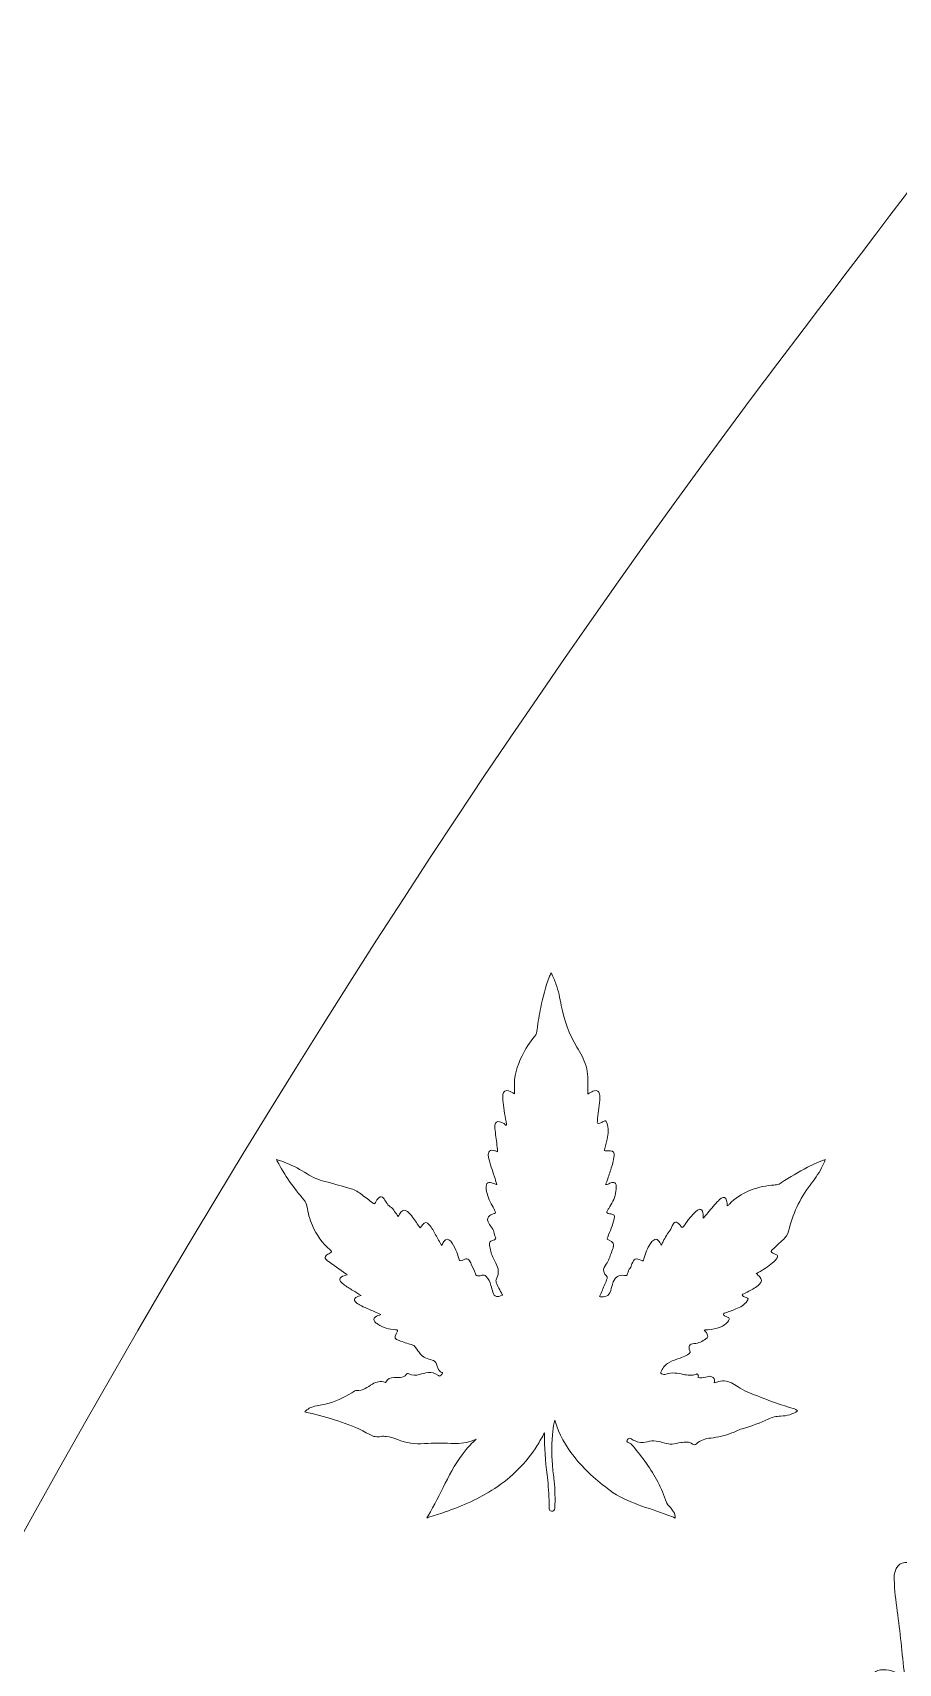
# Model space of a CAD drawing. Extents: x 435 to 1530, y -1168 to -753.
# Drawn here: x 499.2 to 530.9, y -907.1 to -847.3 of the extents above; entities that cross this region are included whole.
import ezdxf

# ---------------------------------------------------------------- set-up
doc = ezdxf.new("R2010")
doc.units = 0
doc.header["$MEASUREMENT"] = 0
doc.layers.add('katman 1', color=7, linetype='Continuous')

# ---------------------------------------------------------------- blocks, each defined once
blk = doc.blocks.new('block 2')
at = {"layer": 'katman 1', "lineweight": 0}
for points, knots in [([(1521.388, -755.33), (1431.564, -780.586), (1338.109, -803.653), (1249.27, -829.242), (1249.27, -829.242), (1108.792, -867.432), (1108.792, -867.432), (1108.792, -867.432), (828.002, -943.638), (828.002, -943.638), (767.648, -959.941), (664.507, -997.103), (609.731, -954.091), (568.265, -921.435), (567.624, -868.624), (583.802, -820.334), (587.509, -809.206), (591.359, -798.361), (596.462, -787.973), (596.462, -787.973), (611.609, -758.022), (611.609, -758.022), (606.84, -761.249), (568.366, -806.501), (561.392, -814.627), (548.887, -829.242), (538.776, -843.348), (527.478, -858.154), (486.342, -912.093), (435.301, -1017.025), (480.934, -1082.877), (539.989, -1168.102), (671.319, -1122.98), (755.776, -1087.256), (755.776, -1087.256), (1013.682, -976.161), (1013.682, -976.161), (1071.206, -951.778), (1127.853, -927.664), (1185.462, -902.274), (1214.286, -889.598), (1242.196, -878.038), (1271.06, -865.408), (1327.008, -840.889), (1387.531, -814.518), (1443.373, -791.269), (1450.985, -788.124), (1525.209, -755.426), (1530.031, -754.329), (1527.61, -752.993), (1524.6, -754.419), (1521.388, -755.33)], [0, 0, 0, 0, 1, 1, 1, 2, 2, 2, 3, 3, 3, 4, 4, 4, 5, 5, 5, 6, 6, 6, 7, 7, 7, 8, 8, 8, 9, 9, 9, 10, 10, 10, 11, 11, 11, 12, 12, 12, 13, 13, 13, 14, 14, 14, 15, 15, 15, 16, 16, 16, 17, 17, 17, 17]), ([(508.496, -888.774), (508.758, -888.881), (509.007, -889.016), (509.244, -889.169), (509.448, -889.3), (509.667, -889.387), (509.901, -889.449), (510.222, -889.533), (510.54, -889.625), (510.86, -889.714), (511.012, -889.756), (511.14, -889.842), (511.261, -889.938), (511.388, -890.039), (511.528, -890.124), (511.646, -890.237), (511.696, -890.285), (511.716, -890.277), (511.752, -890.216), (511.788, -890.154), (511.823, -890.091), (511.88, -890.044), (511.941, -889.994), (511.994, -889.998), (512.047, -890.056), (512.091, -890.102), (512.12, -890.159), (512.151, -890.214), (512.188, -890.279), (512.23, -890.336), (512.298, -890.374), (512.37, -890.413), (512.413, -890.485), (512.459, -890.551), (512.5, -890.611), (512.541, -890.672), (512.585, -890.737), (512.62, -890.677), (512.648, -890.623), (512.687, -890.575), (512.76, -890.486), (512.836, -890.477), (512.927, -890.55), (513.001, -890.609), (513.06, -890.683), (513.117, -890.758), (513.213, -890.885), (513.301, -891.018), (513.393, -891.156), (513.421, -891.117), (513.447, -891.081), (513.476, -891.046), (513.567, -890.933), (513.629, -890.93), (513.725, -891.039), (513.822, -891.148), (513.891, -891.277), (513.963, -891.404), (514.037, -891.535), (514.109, -891.667), (514.183, -891.802), (514.21, -891.75), (514.23, -891.697), (514.263, -891.652), (514.34, -891.548), (514.428, -891.542), (514.515, -891.638), (514.601, -891.733), (514.651, -891.851), (514.702, -891.966), (514.747, -892.068), (514.794, -892.169), (514.814, -892.28), (514.827, -892.352), (514.863, -892.37), (514.933, -892.347), (514.969, -892.336), (515.002, -892.317), (515.036, -892.301), (515.091, -892.273), (515.132, -892.279), (515.175, -892.324), (515.216, -892.369), (515.244, -892.423), (515.266, -892.478), (515.316, -892.6), (515.394, -892.708), (515.423, -892.84), (515.434, -892.892), (515.477, -892.916), (515.531, -892.916), (515.575, -892.917), (515.617, -892.907), (515.657, -892.893), (515.72, -892.871), (515.771, -892.888), (515.816, -892.933), (515.907, -893.025), (515.951, -893.142), (515.99, -893.261), (516.017, -893.344), (516.036, -893.429), (516.061, -893.513), (516.117, -893.699), (516.237, -893.695), (516.399, -893.628), (516.423, -893.618), (516.41, -893.604), (516.404, -893.591), (516.364, -893.517), (516.323, -893.444), (516.283, -893.37), (516.244, -893.3), (516.204, -893.23), (516.183, -893.152), (516.171, -893.107), (516.172, -893.066), (516.195, -893.023), (516.281, -892.861), (516.281, -892.696), (516.211, -892.528), (516.167, -892.422), (516.11, -892.322), (516.057, -892.221), (515.984, -892.085), (515.967, -891.935), (515.94, -891.787), (515.923, -891.697), (515.96, -891.647), (516.045, -891.611), (516.068, -891.601), (516.093, -891.595), (516.117, -891.586), (516.163, -891.569), (516.177, -891.542), (516.156, -891.498), (516.126, -891.434), (516.105, -891.371), (516.097, -891.299), (516.09, -891.229), (516.04, -891.172), (516, -891.114), (515.959, -891.054), (515.912, -890.996), (515.884, -890.927), (515.847, -890.831), (515.866, -890.763), (515.949, -890.703), (516, -890.666), (516.056, -890.639), (516.116, -890.624), (516.162, -890.612), (516.161, -890.594), (516.148, -890.554), (516.121, -890.475), (516.077, -890.406), (516.036, -890.336), (515.925, -890.15), (515.847, -889.952), (515.82, -889.737), (515.813, -889.684), (515.81, -889.631), (515.823, -889.578), (515.842, -889.502), (515.89, -889.472), (515.967, -889.483), (516.045, -889.494), (516.109, -889.544), (516.185, -889.556), (516.192, -889.557), (516.199, -889.558), (516.211, -889.561), (516.179, -889.463), (516.148, -889.368), (516.118, -889.274), (516.044, -889.039), (515.96, -888.807), (515.903, -888.567), (515.892, -888.518), (515.889, -888.469), (515.896, -888.419), (515.906, -888.342), (515.95, -888.305), (516.028, -888.305), (516.064, -888.305), (516.099, -888.312), (516.134, -888.323), (516.166, -888.334), (516.198, -888.345), (516.236, -888.358), (516.224, -888.249), (516.211, -888.143), (516.201, -888.036), (516.183, -887.832), (516.143, -887.629), (516.134, -887.424), (516.133, -887.408), (516.134, -887.393), (516.136, -887.378), (516.151, -887.277), (516.206, -887.239), (516.306, -887.259), (516.367, -887.272), (516.422, -887.299), (516.478, -887.324), (516.502, -887.334), (516.503, -887.354), (516.513, -887.371), (516.522, -887.387), (516.533, -887.394), (516.551, -887.387), (516.567, -887.381), (516.567, -887.368), (516.564, -887.353), (516.508, -887.086), (516.471, -886.817), (516.437, -886.547), (516.426, -886.452), (516.416, -886.356), (516.431, -886.26), (516.45, -886.141), (516.52, -886.094), (516.636, -886.127), (516.712, -886.149), (516.779, -886.19), (516.854, -886.231), (516.854, -886.161), (516.858, -886.098), (516.854, -886.036), (516.822, -885.606), (516.949, -885.214), (517.135, -884.836), (517.261, -884.58), (517.411, -884.339), (517.598, -884.123), (517.66, -884.051), (517.674, -883.963), (517.683, -883.874), (517.711, -883.599), (517.769, -883.33), (517.821, -883.06), (517.894, -882.683), (517.991, -882.312), (518.13, -881.954), (518.149, -881.905), (518.169, -881.856), (518.192, -881.799), (518.27, -881.932), (518.327, -882.064), (518.375, -882.201), (518.466, -882.458), (518.52, -882.725), (518.572, -882.992), (518.678, -883.532), (518.849, -884.046), (519.144, -884.516), (519.282, -884.736), (519.407, -884.964), (519.482, -885.216), (519.52, -885.343), (519.542, -885.472), (519.542, -885.606), (519.54, -885.816), (519.541, -886.027), (519.541, -886.239), (519.566, -886.242), (519.58, -886.223), (519.596, -886.213), (519.656, -886.176), (519.716, -886.14), (519.785, -886.123), (519.889, -886.096), (519.95, -886.136), (519.973, -886.24), (519.989, -886.315), (519.987, -886.39), (519.98, -886.465), (519.953, -886.723), (519.923, -886.98), (519.894, -887.236), (519.884, -887.318), (519.905, -887.339), (519.986, -887.315), (520.034, -887.301), (520.074, -887.271), (520.118, -887.247), (520.189, -887.208), (520.218, -887.22), (520.244, -887.297), (520.313, -887.496), (520.298, -887.698), (520.255, -887.9), (520.227, -888.03), (520.188, -888.158), (520.151, -888.286), (520.142, -888.319), (520.148, -888.327), (520.182, -888.326), (520.244, -888.324), (520.306, -888.322), (520.367, -888.326), (520.479, -888.334), (520.525, -888.392), (520.513, -888.505), (520.494, -888.681), (520.441, -888.85), (520.387, -889.017), (520.339, -889.167), (520.288, -889.316), (520.237, -889.465), (520.226, -889.498), (520.207, -889.529), (520.191, -889.563), (520.239, -889.563), (520.281, -889.556), (520.321, -889.534), (520.363, -889.511), (520.407, -889.492), (520.456, -889.486), (520.525, -889.478), (520.564, -889.502), (520.579, -889.571), (520.603, -889.678), (520.585, -889.783), (520.563, -889.887), (520.52, -890.09), (520.425, -890.268), (520.31, -890.438), (520.289, -890.469), (520.266, -890.5), (520.249, -890.533), (520.226, -890.578), (520.238, -890.603), (520.286, -890.621), (520.32, -890.633), (520.356, -890.637), (520.391, -890.639), (520.511, -890.649), (520.551, -890.706), (520.516, -890.824), (520.448, -891.05), (520.368, -891.272), (520.275, -891.489), (520.24, -891.57), (520.241, -891.571), (520.323, -891.599), (520.471, -891.651), (520.519, -891.744), (520.469, -891.892), (520.418, -892.039), (520.365, -892.185), (520.309, -892.331), (520.28, -892.408), (520.225, -892.471), (520.182, -892.541), (520.124, -892.633), (520.094, -892.727), (520.158, -892.829), (520.177, -892.86), (520.2, -892.889), (520.228, -892.911), (520.263, -892.938), (520.265, -892.968), (520.252, -893.006), (520.202, -893.153), (520.138, -893.295), (520.078, -893.438), (520.048, -893.509), (520.015, -893.579), (519.983, -893.649), (519.973, -893.671), (519.971, -893.684), (520.003, -893.682), (520.055, -893.679), (520.109, -893.681), (520.161, -893.675), (520.252, -893.663), (520.315, -893.612), (520.354, -893.53), (520.4, -893.433), (520.413, -893.327), (520.445, -893.226), (520.455, -893.195), (520.464, -893.164), (520.476, -893.134), (520.551, -892.946), (520.686, -892.869), (520.887, -892.898), (520.964, -892.91), (520.979, -892.902), (521.002, -892.827), (521.024, -892.755), (521.049, -892.686), (521.101, -892.627), (521.137, -892.584), (521.147, -892.525), (521.165, -892.472), (521.229, -892.283), (521.314, -892.249), (521.492, -892.34), (521.568, -892.379), (521.576, -892.373), (521.6, -892.287), (521.655, -892.089), (521.728, -891.897), (521.844, -891.725), (521.876, -891.676), (521.912, -891.63), (521.962, -891.597), (522.021, -891.558), (522.078, -891.564), (522.13, -891.613), (522.179, -891.66), (522.203, -891.723), (522.238, -891.79), (522.265, -891.74), (522.289, -891.696), (522.311, -891.651), (522.386, -891.505), (522.457, -891.357), (522.568, -891.232), (522.6, -891.196), (522.612, -891.147), (522.631, -891.104), (522.65, -891.062), (522.667, -891.018), (522.698, -890.983), (522.737, -890.938), (522.785, -890.931), (522.836, -890.964), (522.887, -890.998), (522.922, -891.046), (522.958, -891.095), (522.996, -891.148), (523.018, -891.151), (523.059, -891.098), (523.118, -891.021), (523.174, -890.941), (523.232, -890.862), (523.311, -890.757), (523.394, -890.654), (523.492, -890.564), (523.524, -890.534), (523.559, -890.506), (523.6, -890.486), (523.669, -890.453), (523.719, -890.472), (523.747, -890.544), (523.774, -890.612), (523.778, -890.684), (523.779, -890.756), (523.779, -890.764), (523.779, -890.772), (523.779, -890.794), (523.84, -890.722), (523.892, -890.66), (523.945, -890.598), (524.076, -890.445), (524.203, -890.287), (524.346, -890.143), (524.373, -890.115), (524.404, -890.089), (524.436, -890.068), (524.537, -890.001), (524.602, -890.027), (524.635, -890.143), (524.653, -890.207), (524.654, -890.274), (524.657, -890.346), (524.692, -890.328), (524.716, -890.301), (524.74, -890.277), (525.166, -889.851), (525.691, -889.651), (526.279, -889.59), (526.34, -889.583), (526.402, -889.577), (526.463, -889.571), (526.532, -889.564), (526.589, -889.529), (526.645, -889.493), (526.959, -889.295), (527.275, -889.099), (527.605, -888.928), (527.813, -888.82), (528.027, -888.725), (528.256, -888.646), (528.219, -888.755), (528.172, -888.853), (528.121, -888.949), (528.002, -889.177), (527.852, -889.387), (527.696, -889.591), (527.311, -890.093), (527.058, -890.657), (526.909, -891.27), (526.879, -891.394), (526.812, -891.493), (526.72, -891.575), (526.583, -891.696), (526.462, -891.835), (526.317, -891.948), (526.253, -891.997), (526.26, -892.041), (526.33, -892.083), (526.367, -892.105), (526.408, -892.118), (526.447, -892.133), (526.511, -892.158), (526.525, -892.195), (526.489, -892.253), (526.446, -892.325), (526.383, -892.379), (526.323, -892.434), (526.163, -892.579), (525.982, -892.692), (525.791, -892.791), (525.769, -892.802), (525.747, -892.814), (525.722, -892.827), (525.764, -892.866), (525.804, -892.9), (525.841, -892.938), (525.94, -893.041), (525.939, -893.134), (525.836, -893.232), (525.723, -893.34), (525.584, -893.408), (525.448, -893.48), (525.379, -893.517), (525.309, -893.553), (525.237, -893.584), (525.196, -893.602), (525.204, -893.619), (525.229, -893.642), (525.265, -893.676), (525.311, -893.69), (525.355, -893.708), (525.438, -893.742), (525.444, -893.764), (525.392, -893.835), (525.287, -893.979), (525.14, -894.065), (524.978, -894.128), (524.843, -894.18), (524.705, -894.226), (524.569, -894.277), (524.551, -894.284), (524.522, -894.284), (524.52, -894.315), (524.518, -894.347), (524.535, -894.367), (524.561, -894.38), (524.598, -894.398), (524.637, -894.411), (524.674, -894.428), (524.742, -894.46), (524.752, -894.496), (524.707, -894.558), (524.627, -894.67), (524.52, -894.747), (524.394, -894.799), (524.254, -894.856), (524.107, -894.876), (523.958, -894.89), (523.911, -894.894), (523.864, -894.898), (523.811, -894.902), (523.85, -894.946), (523.888, -894.982), (523.915, -895.029), (523.963, -895.113), (523.955, -895.176), (523.874, -895.228), (523.744, -895.31), (523.615, -895.389), (523.452, -895.398), (523.271, -895.407), (523.22, -895.496), (523.288, -895.665), (523.309, -895.716), (523.295, -895.741), (523.256, -895.77), (523.123, -895.869), (522.967, -895.916), (522.813, -895.97), (522.695, -896.011), (522.578, -896.054), (522.474, -896.125), (522.357, -896.205), (522.278, -896.314), (522.225, -896.444), (522.211, -896.478), (522.222, -896.495), (522.251, -896.508), (522.304, -896.535), (522.364, -896.543), (522.416, -896.523), (522.629, -896.441), (522.838, -896.482), (523.048, -896.527), (523.211, -896.563), (523.373, -896.583), (523.532, -896.515), (523.546, -896.51), (523.553, -896.512), (523.563, -896.522), (523.612, -896.572), (523.617, -896.604), (523.578, -896.648), (523.68, -896.656), (523.779, -896.664), (523.876, -896.627), (523.906, -896.615), (523.938, -896.607), (523.97, -896.602), (524.031, -896.591), (524.089, -896.594), (524.138, -896.64), (524.205, -896.703), (524.216, -896.751), (524.177, -896.833), (524.212, -896.83), (524.246, -896.829), (524.277, -896.815), (524.46, -896.734), (524.637, -896.756), (524.812, -896.841), (524.898, -896.883), (524.98, -896.933), (525.059, -896.987), (525.27, -897.129), (525.508, -897.212), (525.74, -897.308), (526.192, -897.494), (526.653, -897.657), (527.123, -897.793), (527.167, -897.806), (527.179, -897.814), (527.242, -897.87), (527.154, -897.934), (527.056, -897.976), (526.953, -898.006), (526.845, -898.037), (526.736, -898.055), (526.624, -898.059), (526.461, -898.066), (526.303, -898.099), (526.156, -898.167), (525.864, -898.302), (525.57, -898.428), (525.257, -898.51), (525.11, -898.548), (524.972, -898.617), (524.832, -898.677), (524.584, -898.783), (524.324, -898.835), (524.057, -898.863), (523.862, -898.883), (523.677, -898.937), (523.527, -899.074), (523.487, -899.111), (523.446, -899.121), (523.39, -899.083), (523.256, -898.992), (523.104, -899.005), (522.953, -899.031), (522.849, -899.049), (522.745, -899.073), (522.639, -899.083), (522.546, -899.091), (522.455, -899.08), (522.366, -899.051), (522.158, -898.983), (521.943, -898.937), (521.73, -898.998), (521.511, -899.061), (521.323, -899.014), (521.141, -898.896), (521.101, -898.871), (521.062, -898.855), (521.021, -898.897), (520.959, -898.961), (520.967, -899.005), (521.051, -899.037), (521.083, -899.049), (521.114, -899.06), (521.138, -899.087), (521.488, -899.491), (521.81, -899.914), (522.065, -900.385), (522.194, -900.623), (522.305, -900.869), (522.39, -901.126), (522.42, -901.216), (522.467, -901.294), (522.528, -901.364), (522.587, -901.431), (522.649, -901.495), (522.694, -901.573), (522.734, -901.641), (522.755, -901.714), (522.749, -901.799), (522.659, -901.763), (522.572, -901.727), (522.484, -901.693), (522.125, -901.555), (521.756, -901.444), (521.395, -901.31), (521.03, -901.175), (520.674, -901.02), (520.36, -900.785), (519.873, -900.421), (519.416, -900.023), (519.038, -899.542), (518.73, -899.151), (518.492, -898.723), (518.345, -898.246), (518.342, -898.234), (518.337, -898.224), (518.329, -898.204), (518.299, -898.344), (518.28, -898.476), (518.264, -898.61), (518.215, -899.019), (518.209, -899.43), (518.245, -899.841), (518.262, -900.039), (518.289, -900.236), (518.309, -900.433), (518.343, -900.766), (518.347, -901.1), (518.336, -901.434), (518.333, -901.52), (518.292, -901.555), (518.212, -901.548), (518.163, -901.543), (518.133, -901.518), (518.128, -901.467), (518.126, -901.44), (518.125, -901.413), (518.125, -901.385), (518.13, -901.057), (518.107, -900.731), (518.073, -900.406), (518.02, -899.898), (517.949, -899.392), (517.954, -898.88), (517.954, -898.81), (517.954, -898.74), (517.954, -898.671), (517.867, -898.831), (517.78, -898.989), (517.684, -899.143), (517.286, -899.782), (516.762, -900.297), (516.134, -900.709), (515.566, -901.082), (514.948, -901.353), (514.309, -901.577), (514.099, -901.651), (513.887, -901.718), (513.674, -901.783), (513.666, -901.785), (513.658, -901.787), (513.641, -901.79), (513.658, -901.762), (513.671, -901.741), (513.684, -901.72), (513.918, -901.334), (514.11, -900.925), (514.314, -900.522), (514.523, -900.108), (514.747, -899.702), (515.04, -899.338), (515.161, -899.189), (515.293, -899.051), (515.445, -898.909), (515.376, -898.935), (515.321, -898.957), (515.266, -898.976), (515.025, -899.057), (514.775, -899.07), (514.525, -899.061), (514.199, -899.049), (513.874, -899.049), (513.549, -899.069), (513.21, -899.09), (512.88, -899.052), (512.563, -898.92), (512.43, -898.865), (512.293, -898.822), (512.149, -898.806), (512.087, -898.799), (512.025, -898.794), (511.964, -898.807), (511.814, -898.841), (511.673, -898.812), (511.544, -898.737), (510.884, -898.357), (510.161, -898.151), (509.43, -897.967), (509.343, -897.945), (509.255, -897.927), (509.161, -897.905), (509.262, -897.793), (509.384, -897.731), (509.522, -897.7), (509.701, -897.661), (509.883, -897.636), (510.058, -897.582), (510.395, -897.48), (510.706, -897.325), (511, -897.133), (511.021, -897.12), (511.04, -897.109), (511.066, -897.114), (511.176, -897.134), (511.277, -897.103), (511.371, -897.05), (511.464, -896.998), (511.553, -896.94), (511.644, -896.885), (511.79, -896.796), (511.942, -896.756), (512.108, -896.828), (512.126, -896.836), (512.132, -896.83), (512.138, -896.816), (512.195, -896.682), (512.307, -896.647), (512.439, -896.645), (512.516, -896.644), (512.592, -896.649), (512.669, -896.642), (512.757, -896.633), (512.831, -896.601), (512.884, -896.527), (512.908, -896.494), (512.941, -896.482), (512.978, -896.503), (513.105, -896.575), (513.238, -896.565), (513.372, -896.532), (513.475, -896.507), (513.576, -896.475), (513.682, -896.46), (513.816, -896.441), (513.937, -896.468), (514.042, -896.557), (514.068, -896.579), (514.098, -896.603), (514.134, -896.582), (514.177, -896.558), (514.194, -896.513), (514.211, -896.47), (514.216, -896.455), (514.2, -896.456), (514.191, -896.453), (514.111, -896.429), (514.071, -896.367), (514.045, -896.293), (514.028, -896.245), (514.012, -896.196), (513.994, -896.148), (513.965, -896.073), (513.911, -896.024), (513.833, -896.002), (513.75, -895.979), (513.669, -895.952), (513.59, -895.918), (513.515, -895.886), (513.449, -895.84), (513.399, -895.775), (513.341, -895.699), (513.283, -895.622), (513.229, -895.543), (513.191, -895.488), (513.143, -895.449), (513.079, -895.434), (512.922, -895.397), (512.774, -895.334), (512.619, -895.29), (512.467, -895.248), (512.438, -895.173), (512.517, -895.035), (512.525, -895.02), (512.534, -895.006), (512.543, -894.991), (512.585, -894.922), (512.569, -894.889), (512.487, -894.889), (512.25, -894.888), (512.037, -894.812), (511.84, -894.685), (511.801, -894.66), (511.764, -894.633), (511.732, -894.598), (511.677, -894.536), (511.681, -894.479), (511.747, -894.427), (511.805, -894.38), (511.877, -894.359), (511.954, -894.328), (511.874, -894.294), (511.801, -894.263), (511.728, -894.231), (511.539, -894.151), (511.35, -894.071), (511.169, -893.974), (511.113, -893.944), (511.059, -893.911), (511.017, -893.862), (510.966, -893.803), (510.974, -893.751), (511.038, -893.706), (511.093, -893.668), (511.158, -893.652), (511.228, -893.628), (511.122, -893.565), (511.022, -893.506), (510.923, -893.447), (510.805, -893.376), (510.688, -893.305), (510.579, -893.222), (510.539, -893.192), (510.501, -893.159), (510.473, -893.118), (510.429, -893.055), (510.437, -893.003), (510.5, -892.959), (510.565, -892.912), (510.643, -892.895), (510.719, -892.872), (510.71, -892.85), (510.69, -892.843), (510.673, -892.833), (510.432, -892.685), (510.212, -892.508), (509.982, -892.344), (509.964, -892.331), (509.947, -892.315), (509.933, -892.298), (509.895, -892.254), (509.898, -892.209), (509.941, -892.166), (509.979, -892.128), (510.027, -892.104), (510.075, -892.081), (510.154, -892.044), (510.16, -892.011), (510.094, -891.956), (509.803, -891.712), (509.591, -891.411), (509.44, -891.066), (509.339, -890.837), (509.275, -890.598), (509.242, -890.351), (509.231, -890.266), (509.19, -890.202), (509.138, -890.139), (508.762, -889.692), (508.421, -889.222), (508.153, -888.701), (508.145, -888.686), (508.139, -888.671), (508.128, -888.649), (508.258, -888.682), (508.378, -888.726), (508.496, -888.774)], [0, 0, 0, 0, 1, 1, 1, 2, 2, 2, 3, 3, 3, 4, 4, 4, 5, 5, 5, 6, 6, 6, 7, 7, 7, 8, 8, 8, 9, 9, 9, 10, 10, 10, 11, 11, 11, 12, 12, 12, 13, 13, 13, 14, 14, 14, 15, 15, 15, 16, 16, 16, 17, 17, 17, 18, 18, 18, 19, 19, 19, 20, 20, 20, 21, 21, 21, 22, 22, 22, 23, 23, 23, 24, 24, 24, 25, 25, 25, 26, 26, 26, 27, 27, 27, 28, 28, 28, 29, 29, 29, 30, 30, 30, 31, 31, 31, 32, 32, 32, 33, 33, 33, 34, 34, 34, 35, 35, 35, 36, 36, 36, 37, 37, 37, 38, 38, 38, 39, 39, 39, 40, 40, 40, 41, 41, 41, 42, 42, 42, 43, 43, 43, 44, 44, 44, 45, 45, 45, 46, 46, 46, 47, 47, 47, 48, 48, 48, 49, 49, 49, 50, 50, 50, 51, 51, 51, 52, 52, 52, 53, 53, 53, 54, 54, 54, 55, 55, 55, 56, 56, 56, 57, 57, 57, 58, 58, 58, 59, 59, 59, 60, 60, 60, 61, 61, 61, 62, 62, 62, 63, 63, 63, 64, 64, 64, 65, 65, 65, 66, 66, 66, 67, 67, 67, 68, 68, 68, 69, 69, 69, 70, 70, 70, 71, 71, 71, 72, 72, 72, 73, 73, 73, 74, 74, 74, 75, 75, 75, 76, 76, 76, 77, 77, 77, 78, 78, 78, 79, 79, 79, 80, 80, 80, 81, 81, 81, 82, 82, 82, 83, 83, 83, 84, 84, 84, 85, 85, 85, 86, 86, 86, 87, 87, 87, 88, 88, 88, 89, 89, 89, 90, 90, 90, 91, 91, 91, 92, 92, 92, 93, 93, 93, 94, 94, 94, 95, 95, 95, 96, 96, 96, 97, 97, 97, 98, 98, 98, 99, 99, 99, 100, 100, 100, 101, 101, 101, 102, 102, 102, 103, 103, 103, 104, 104, 104, 105, 105, 105, 106, 106, 106, 107, 107, 107, 108, 108, 108, 109, 109, 109, 110, 110, 110, 111, 111, 111, 112, 112, 112, 113, 113, 113, 114, 114, 114, 115, 115, 115, 116, 116, 116, 117, 117, 117, 118, 118, 118, 119, 119, 119, 120, 120, 120, 121, 121, 121, 122, 122, 122, 123, 123, 123, 124, 124, 124, 125, 125, 125, 126, 126, 126, 127, 127, 127, 128, 128, 128, 129, 129, 129, 130, 130, 130, 131, 131, 131, 132, 132, 132, 133, 133, 133, 134, 134, 134, 135, 135, 135, 136, 136, 136, 137, 137, 137, 138, 138, 138, 139, 139, 139, 140, 140, 140, 141, 141, 141, 142, 142, 142, 143, 143, 143, 144, 144, 144, 145, 145, 145, 146, 146, 146, 147, 147, 147, 148, 148, 148, 149, 149, 149, 150, 150, 150, 151, 151, 151, 152, 152, 152, 153, 153, 153, 154, 154, 154, 155, 155, 155, 156, 156, 156, 157, 157, 157, 158, 158, 158, 159, 159, 159, 160, 160, 160, 161, 161, 161, 162, 162, 162, 163, 163, 163, 164, 164, 164, 165, 165, 165, 166, 166, 166, 167, 167, 167, 168, 168, 168, 169, 169, 169, 170, 170, 170, 171, 171, 171, 172, 172, 172, 173, 173, 173, 174, 174, 174, 175, 175, 175, 176, 176, 176, 177, 177, 177, 178, 178, 178, 179, 179, 179, 180, 180, 180, 181, 181, 181, 182, 182, 182, 183, 183, 183, 184, 184, 184, 185, 185, 185, 186, 186, 186, 187, 187, 187, 188, 188, 188, 189, 189, 189, 190, 190, 190, 191, 191, 191, 192, 192, 192, 193, 193, 193, 194, 194, 194, 195, 195, 195, 196, 196, 196, 197, 197, 197, 198, 198, 198, 199, 199, 199, 200, 200, 200, 201, 201, 201, 202, 202, 202, 203, 203, 203, 204, 204, 204, 205, 205, 205, 206, 206, 206, 207, 207, 207, 208, 208, 208, 209, 209, 209, 210, 210, 210, 211, 211, 211, 212, 212, 212, 213, 213, 213, 214, 214, 214, 215, 215, 215, 216, 216, 216, 217, 217, 217, 218, 218, 218, 219, 219, 219, 220, 220, 220, 221, 221, 221, 222, 222, 222, 223, 223, 223, 224, 224, 224, 225, 225, 225, 226, 226, 226, 227, 227, 227, 228, 228, 228, 229, 229, 229, 230, 230, 230, 231, 231, 231, 232, 232, 232, 233, 233, 233, 234, 234, 234, 235, 235, 235, 236, 236, 236, 237, 237, 237, 238, 238, 238, 239, 239, 239, 240, 240, 240, 241, 241, 241, 242, 242, 242, 243, 243, 243, 244, 244, 244, 245, 245, 245, 246, 246, 246, 247, 247, 247, 248, 248, 248, 249, 249, 249, 250, 250, 250, 251, 251, 251, 252, 252, 252, 253, 253, 253, 254, 254, 254, 255, 255, 255, 256, 256, 256, 257, 257, 257, 258, 258, 258, 259, 259, 259, 260, 260, 260, 261, 261, 261, 262, 262, 262, 263, 263, 263, 264, 264, 264, 265, 265, 265, 266, 266, 266, 267, 267, 267, 268, 268, 268, 269, 269, 269, 270, 270, 270, 271, 271, 271, 272, 272, 272, 273, 273, 273, 274, 274, 274, 275, 275, 275, 276, 276, 276, 277, 277, 277, 278, 278, 278, 279, 279, 279, 280, 280, 280, 281, 281, 281, 282, 282, 282, 283, 283, 283, 284, 284, 284, 285, 285, 285, 286, 286, 286, 287, 287, 287, 288, 288, 288, 289, 289, 289, 290, 290, 290, 291, 291, 291, 292, 292, 292, 293, 293, 293, 294, 294, 294, 295, 295, 295, 296, 296, 296, 297, 297, 297, 298, 298, 298, 299, 299, 299, 300, 300, 300, 301, 301, 301, 302, 302, 302, 303, 303, 303, 304, 304, 304, 305, 305, 305, 306, 306, 306, 307, 307, 307, 308, 308, 308, 309, 309, 309, 310, 310, 310, 311, 311, 311, 312, 312, 312, 313, 313, 313, 314, 314, 314, 315, 315, 315, 316, 316, 316, 317, 317, 317, 318, 318, 318, 319, 319, 319, 320, 320, 320, 321, 321, 321, 322, 322, 322, 323, 323, 323, 323]), ([(502.121, -909.127), (503.105, -909.529), (504.037, -910.035), (504.927, -910.609), (505.693, -911.104), (506.516, -911.43), (507.392, -911.66), (508.596, -911.977), (509.792, -912.322), (510.992, -912.656), (511.561, -912.815), (512.041, -913.137), (512.495, -913.497), (512.973, -913.876), (513.496, -914.195), (513.941, -914.619), (514.128, -914.796), (514.205, -914.767), (514.337, -914.538), (514.472, -914.305), (514.606, -914.069), (514.82, -913.895), (515.049, -913.708), (515.245, -913.721), (515.447, -913.937), (515.611, -914.112), (515.721, -914.324), (515.837, -914.532), (515.973, -914.776), (516.131, -914.987), (516.388, -915.13), (516.657, -915.28), (516.82, -915.547), (516.991, -915.796), (517.147, -916.023), (517.3, -916.251), (517.465, -916.493), (517.595, -916.269), (517.701, -916.065), (517.847, -915.887), (518.122, -915.551), (518.407, -915.517), (518.747, -915.79), (519.024, -916.014), (519.245, -916.291), (519.459, -916.573), (519.82, -917.05), (520.15, -917.548), (520.495, -918.065), (520.603, -917.922), (520.7, -917.783), (520.806, -917.652), (521.15, -917.229), (521.381, -917.217), (521.743, -917.625), (522.107, -918.037), (522.365, -918.522), (522.634, -918.996), (522.912, -919.487), (523.182, -919.983), (523.462, -920.491), (523.563, -920.294), (523.638, -920.097), (523.762, -919.928), (524.048, -919.537), (524.379, -919.514), (524.705, -919.874), (525.029, -920.232), (525.215, -920.673), (525.409, -921.107), (525.578, -921.487), (525.751, -921.866), (525.827, -922.282), (525.877, -922.555), (526.013, -922.623), (526.276, -922.536), (526.408, -922.492), (526.534, -922.423), (526.66, -922.361), (526.87, -922.258), (527.02, -922.281), (527.181, -922.451), (527.338, -922.617), (527.44, -922.82), (527.525, -923.028), (527.71, -923.484), (528.004, -923.891), (528.112, -924.383), (528.155, -924.581), (528.317, -924.668), (528.52, -924.671), (528.683, -924.673), (528.84, -924.637), (528.991, -924.584), (529.227, -924.503), (529.421, -924.564), (529.589, -924.734), (529.93, -925.078), (530.096, -925.517), (530.242, -925.964), (530.343, -926.275), (530.412, -926.596), (530.507, -926.909), (530.718, -927.609), (531.168, -927.594), (531.777, -927.342), (531.867, -927.305), (531.818, -927.25), (531.793, -927.203), (531.643, -926.926), (531.491, -926.651), (531.34, -926.375), (531.196, -926.111), (531.045, -925.849), (530.965, -925.555), (530.919, -925.388), (530.924, -925.233), (531.009, -925.072), (531.332, -924.465), (531.334, -923.845), (531.071, -923.215), (530.905, -922.817), (530.693, -922.443), (530.491, -922.063), (530.219, -921.552), (530.155, -920.987), (530.052, -920.435), (529.988, -920.096), (530.128, -919.907), (530.446, -919.772), (530.534, -919.735), (530.629, -919.714), (530.719, -919.68), (530.889, -919.616), (530.942, -919.514), (530.865, -919.349), (530.752, -919.109), (530.672, -918.871), (530.643, -918.601), (530.616, -918.338), (530.427, -918.127), (530.278, -917.909), (530.123, -917.682), (529.948, -917.466), (529.845, -917.206), (529.703, -916.848), (529.777, -916.592), (530.089, -916.365), (530.278, -916.227), (530.489, -916.128), (530.712, -916.07), (530.886, -916.025), (530.883, -915.957), (530.833, -915.808), (530.735, -915.511), (530.569, -915.253), (530.412, -914.988), (529.998, -914.291), (529.702, -913.55), (529.602, -912.74), (529.577, -912.541), (529.566, -912.343), (529.615, -912.145), (529.687, -911.859), (529.864, -911.747), (530.155, -911.788), (530.447, -911.828), (530.686, -912.018), (530.974, -912.062), (530.999, -912.066), (531.024, -912.071), (531.072, -912.08), (530.951, -911.711), (530.832, -911.358), (530.72, -911.003), (530.444, -910.121), (530.13, -909.251), (529.915, -908.351), (529.872, -908.169), (529.86, -907.983), (529.887, -907.796), (529.927, -907.508), (530.089, -907.368), (530.383, -907.367), (530.52, -907.366), (530.651, -907.395), (530.78, -907.437), (530.901, -907.477), (531.021, -907.519), (531.164, -907.569), (531.12, -907.157), (531.07, -906.759), (531.034, -906.36), (530.964, -905.592), (530.816, -904.833), (530.782, -904.061), (530.779, -904.004), (530.78, -903.945), (530.789, -903.888), (530.845, -903.509), (531.05, -903.366), (531.426, -903.444), (531.654, -903.492), (531.862, -903.593), (532.073, -903.686), (532.161, -903.725), (532.167, -903.801), (532.203, -903.865), (532.236, -903.923), (532.279, -903.951), (532.345, -903.924), (532.406, -903.899), (532.407, -903.851), (532.395, -903.796), (532.184, -902.796), (532.045, -901.784), (531.92, -900.77), (531.876, -900.414), (531.84, -900.055), (531.897, -899.694), (531.967, -899.249), (532.23, -899.073), (532.666, -899.197), (532.95, -899.277), (533.202, -899.431), (533.484, -899.586), (533.484, -899.324), (533.498, -899.088), (533.482, -898.854), (533.365, -897.242), (533.838, -895.769), (534.538, -894.351), (535.011, -893.391), (535.573, -892.487), (536.275, -891.675), (536.508, -891.407), (536.56, -891.074), (536.594, -890.742), (536.699, -889.711), (536.917, -888.7), (537.113, -887.685), (537.387, -886.272), (537.749, -884.881), (538.27, -883.536), (538.341, -883.352), (538.417, -883.17), (538.504, -882.954), (538.797, -883.454), (539.009, -883.951), (539.191, -884.462), (539.534, -885.428), (539.733, -886.43), (539.929, -887.431), (540.327, -889.457), (540.971, -891.386), (542.075, -893.149), (542.593, -893.976), (543.062, -894.833), (543.344, -895.777), (543.487, -896.254), (543.571, -896.739), (543.568, -897.239), (543.564, -898.03), (543.567, -898.821), (543.567, -899.616), (543.66, -899.626), (543.71, -899.557), (543.772, -899.519), (543.997, -899.381), (544.223, -899.246), (544.481, -899.18), (544.872, -899.081), (545.102, -899.229), (545.186, -899.62), (545.246, -899.9), (545.24, -900.184), (545.211, -900.465), (545.111, -901.43), (545.001, -902.394), (544.889, -903.359), (544.853, -903.666), (544.933, -903.742), (545.234, -903.653), (545.414, -903.599), (545.566, -903.488), (545.729, -903.399), (545.996, -903.253), (546.104, -903.296), (546.204, -903.584), (546.464, -904.334), (546.406, -905.089), (546.243, -905.847), (546.138, -906.337), (545.995, -906.817), (545.856, -907.298), (545.82, -907.421), (545.845, -907.452), (545.972, -907.447), (546.203, -907.438), (546.436, -907.432), (546.667, -907.448), (547.086, -907.478), (547.257, -907.696), (547.212, -908.118), (547.141, -908.78), (546.945, -909.412), (546.742, -910.041), (546.56, -910.603), (546.37, -911.162), (546.178, -911.72), (546.135, -911.845), (546.065, -911.96), (546.003, -912.088), (546.183, -912.089), (546.341, -912.064), (546.494, -911.979), (546.65, -911.893), (546.817, -911.822), (546.999, -911.8), (547.26, -911.769), (547.404, -911.861), (547.462, -912.119), (547.552, -912.518), (547.482, -912.913), (547.4, -913.304), (547.241, -914.065), (546.881, -914.736), (546.45, -915.373), (546.371, -915.49), (546.287, -915.605), (546.223, -915.73), (546.137, -915.897), (546.182, -915.991), (546.359, -916.057), (546.487, -916.104), (546.622, -916.117), (546.757, -916.128), (547.207, -916.164), (547.357, -916.377), (547.224, -916.819), (546.969, -917.668), (546.671, -918.501), (546.32, -919.316), (546.189, -919.621), (546.194, -919.623), (546.502, -919.73), (547.054, -919.923), (547.236, -920.273), (547.047, -920.827), (546.858, -921.38), (546.656, -921.928), (546.449, -922.474), (546.339, -922.764), (546.132, -923.001), (545.969, -923.263), (545.755, -923.608), (545.64, -923.962), (545.88, -924.346), (545.952, -924.461), (546.037, -924.569), (546.144, -924.651), (546.274, -924.751), (546.282, -924.866), (546.234, -925.007), (546.046, -925.561), (545.807, -926.093), (545.579, -926.63), (545.466, -926.896), (545.346, -927.158), (545.225, -927.421), (545.187, -927.504), (545.181, -927.551), (545.297, -927.544), (545.496, -927.532), (545.697, -927.541), (545.894, -927.517), (546.233, -927.475), (546.468, -927.284), (546.615, -926.975), (546.789, -926.612), (546.839, -926.213), (546.958, -925.834), (546.994, -925.718), (547.029, -925.601), (547.075, -925.488), (547.355, -924.785), (547.863, -924.495), (548.615, -924.604), (548.905, -924.647), (548.961, -924.619), (549.048, -924.337), (549.131, -924.066), (549.226, -923.809), (549.417, -923.585), (549.555, -923.425), (549.593, -923.203), (549.661, -923.003), (549.901, -922.296), (550.219, -922.168), (550.886, -922.511), (551.171, -922.657), (551.2, -922.631), (551.29, -922.309), (551.498, -921.565), (551.771, -920.846), (552.206, -920.2), (552.329, -920.018), (552.464, -919.846), (552.65, -919.723), (552.873, -919.575), (553.086, -919.597), (553.279, -919.782), (553.464, -919.958), (553.554, -920.194), (553.687, -920.445), (553.787, -920.257), (553.876, -920.092), (553.962, -919.925), (554.242, -919.376), (554.507, -918.819), (554.925, -918.352), (555.045, -918.218), (555.088, -918.034), (555.161, -917.87), (555.232, -917.712), (555.297, -917.55), (555.413, -917.417), (555.56, -917.248), (555.74, -917.223), (555.928, -917.346), (556.12, -917.472), (556.254, -917.654), (556.386, -917.837), (556.532, -918.038), (556.612, -918.048), (556.765, -917.85), (556.99, -917.56), (557.198, -917.258), (557.417, -916.965), (557.713, -916.568), (558.025, -916.183), (558.39, -915.845), (558.513, -915.731), (558.643, -915.626), (558.795, -915.554), (559.057, -915.429), (559.244, -915.5), (559.349, -915.77), (559.449, -916.026), (559.465, -916.296), (559.469, -916.567), (559.469, -916.596), (559.469, -916.626), (559.469, -916.709), (559.698, -916.438), (559.894, -916.206), (560.091, -915.974), (560.583, -915.396), (561.058, -914.804), (561.594, -914.266), (561.698, -914.161), (561.812, -914.064), (561.934, -913.983), (562.312, -913.733), (562.557, -913.83), (562.68, -914.263), (562.748, -914.507), (562.751, -914.757), (562.761, -915.026), (562.894, -914.961), (562.984, -914.859), (563.075, -914.768), (564.671, -913.171), (566.644, -912.419), (568.849, -912.189), (569.08, -912.164), (569.31, -912.143), (569.54, -912.119), (569.798, -912.093), (570.011, -911.96), (570.224, -911.826), (571.402, -911.082), (572.587, -910.349), (573.824, -909.705), (574.604, -909.299), (575.406, -908.945), (576.266, -908.647), (576.131, -909.058), (575.951, -909.424), (575.762, -909.784), (575.313, -910.641), (574.753, -911.427), (574.167, -912.192), (572.723, -914.078), (571.772, -916.194), (571.213, -918.493), (571.1, -918.958), (570.849, -919.332), (570.504, -919.637), (569.989, -920.092), (569.537, -920.614), (568.991, -921.036), (568.752, -921.22), (568.778, -921.386), (569.04, -921.544), (569.178, -921.627), (569.332, -921.675), (569.481, -921.733), (569.721, -921.826), (569.772, -921.964), (569.638, -922.184), (569.476, -922.451), (569.24, -922.654), (569.012, -922.862), (568.415, -923.407), (567.733, -923.829), (567.018, -924.201), (566.934, -924.244), (566.852, -924.289), (566.761, -924.337), (566.916, -924.482), (567.067, -924.611), (567.205, -924.753), (567.577, -925.138), (567.574, -925.487), (567.188, -925.856), (566.764, -926.26), (566.243, -926.517), (565.732, -926.787), (565.471, -926.925), (565.208, -927.059), (564.938, -927.178), (564.783, -927.246), (564.814, -927.308), (564.908, -927.396), (565.043, -927.523), (565.218, -927.573), (565.383, -927.642), (565.693, -927.77), (565.716, -927.852), (565.52, -928.121), (565.126, -928.661), (564.576, -928.984), (563.968, -929.217), (563.46, -929.413), (562.943, -929.588), (562.433, -929.778), (562.363, -929.804), (562.258, -929.803), (562.249, -929.918), (562.24, -930.038), (562.306, -930.116), (562.403, -930.163), (562.541, -930.23), (562.687, -930.281), (562.826, -930.346), (563.081, -930.465), (563.118, -930.6), (562.952, -930.832), (562.651, -931.25), (562.25, -931.541), (561.775, -931.735), (561.251, -931.949), (560.699, -932.026), (560.141, -932.077), (559.964, -932.094), (559.788, -932.107), (559.588, -932.124), (559.733, -932.289), (559.879, -932.424), (559.977, -932.597), (560.159, -932.915), (560.128, -933.151), (559.824, -933.345), (559.338, -933.654), (558.854, -933.95), (558.24, -933.982), (557.561, -934.018), (557.371, -934.351), (557.625, -934.984), (557.703, -935.178), (557.652, -935.269), (557.505, -935.379), (557.005, -935.751), (556.42, -935.928), (555.845, -936.129), (555.402, -936.283), (554.963, -936.445), (554.572, -936.712), (554.132, -937.012), (553.836, -937.42), (553.637, -937.909), (553.584, -938.038), (553.627, -938.098), (553.735, -938.151), (553.935, -938.248), (554.16, -938.281), (554.354, -938.205), (555.151, -937.896), (555.936, -938.05), (556.725, -938.221), (557.335, -938.353), (557.943, -938.429), (558.543, -938.175), (558.592, -938.155), (558.621, -938.164), (558.659, -938.202), (558.843, -938.387), (558.861, -938.509), (558.715, -938.674), (559.095, -938.705), (559.468, -938.734), (559.832, -938.595), (559.945, -938.552), (560.065, -938.521), (560.184, -938.5), (560.413, -938.461), (560.633, -938.47), (560.816, -938.644), (561.066, -938.88), (561.106, -939.062), (560.961, -939.367), (561.092, -939.357), (561.221, -939.354), (561.337, -939.302), (562.023, -938.996), (562.688, -939.078), (563.344, -939.397), (563.668, -939.555), (563.974, -939.743), (564.272, -939.945), (565.061, -940.479), (565.955, -940.791), (566.826, -941.15), (568.523, -941.85), (570.253, -942.462), (572.017, -942.972), (572.183, -943.019), (572.228, -943.051), (572.462, -943.258), (572.131, -943.5), (571.763, -943.656), (571.377, -943.768), (570.974, -943.884), (570.562, -943.954), (570.143, -943.97), (569.532, -943.993), (568.94, -944.117), (568.388, -944.373), (567.292, -944.88), (566.187, -945.354), (565.014, -945.661), (564.462, -945.805), (563.946, -946.064), (563.42, -946.288), (562.489, -946.685), (561.513, -946.879), (560.51, -946.984), (559.778, -947.06), (559.087, -947.263), (558.523, -947.779), (558.372, -947.917), (558.218, -947.952), (558.009, -947.811), (557.505, -947.471), (556.936, -947.517), (556.37, -947.615), (555.977, -947.683), (555.589, -947.774), (555.191, -947.81), (554.84, -947.842), (554.501, -947.801), (554.166, -947.691), (553.386, -947.436), (552.579, -947.263), (551.779, -947.492), (550.956, -947.727), (550.251, -947.553), (549.568, -947.11), (549.421, -947.014), (549.271, -946.954), (549.118, -947.113), (548.885, -947.354), (548.918, -947.52), (549.232, -947.637), (549.352, -947.682), (549.469, -947.723), (549.56, -947.827), (550.873, -949.341), (552.079, -950.93), (553.036, -952.698), (553.52, -953.591), (553.937, -954.514), (554.257, -955.478), (554.369, -955.815), (554.544, -956.106), (554.775, -956.371), (554.994, -956.623), (555.228, -956.863), (555.398, -957.154), (555.548, -957.41), (555.625, -957.684), (555.604, -958.003), (555.267, -957.868), (554.94, -957.731), (554.61, -957.604), (553.262, -957.087), (551.878, -956.67), (550.524, -956.169), (549.153, -955.662), (547.818, -955.08), (546.639, -954.199), (544.81, -952.832), (543.097, -951.337), (541.678, -949.534), (540.523, -948.067), (539.629, -946.459), (539.078, -944.669), (539.065, -944.627), (539.047, -944.586), (539.018, -944.512), (538.906, -945.037), (538.834, -945.535), (538.775, -946.035), (538.592, -947.572), (538.569, -949.113), (538.703, -950.654), (538.768, -951.397), (538.868, -952.136), (538.943, -952.877), (539.069, -954.127), (539.085, -955.38), (539.043, -956.634), (539.032, -956.956), (538.88, -957.085), (538.579, -957.059), (538.394, -957.042), (538.281, -956.947), (538.264, -956.757), (538.255, -956.655), (538.253, -956.552), (538.254, -956.45), (538.272, -955.22), (538.185, -953.996), (538.057, -952.774), (537.858, -950.869), (537.593, -948.969), (537.609, -947.048), (537.611, -946.786), (537.609, -946.525), (537.609, -946.263), (537.284, -946.865), (536.957, -947.46), (536.597, -948.037), (535.103, -950.435), (533.139, -952.367), (530.783, -953.912), (528.649, -955.313), (526.332, -956.328), (523.932, -957.17), (523.145, -957.446), (522.35, -957.699), (521.552, -957.942), (521.522, -957.951), (521.491, -957.955), (521.426, -957.969), (521.49, -957.865), (521.538, -957.787), (521.586, -957.708), (522.468, -956.258), (523.185, -954.722), (523.95, -953.211), (524.738, -951.657), (525.575, -950.132), (526.676, -948.769), (527.129, -948.208), (527.627, -947.689), (528.197, -947.158), (527.937, -947.255), (527.732, -947.338), (527.524, -947.409), (526.62, -947.713), (525.682, -947.763), (524.742, -947.728), (523.52, -947.682), (522.301, -947.685), (521.081, -947.76), (519.808, -947.838), (518.57, -947.693), (517.381, -947.2), (516.883, -946.993), (516.368, -946.832), (515.827, -946.772), (515.595, -946.746), (515.362, -946.727), (515.135, -946.777), (514.571, -946.902), (514.044, -946.794), (513.557, -946.514), (511.081, -945.088), (508.368, -944.316), (505.626, -943.623), (505.299, -943.541), (504.968, -943.473), (504.616, -943.393), (504.997, -942.971), (505.453, -942.736), (505.971, -942.622), (506.642, -942.475), (507.324, -942.381), (507.983, -942.18), (509.246, -941.796), (510.415, -941.216), (511.517, -940.495), (511.594, -940.444), (511.665, -940.403), (511.765, -940.422), (512.178, -940.496), (512.557, -940.381), (512.911, -940.182), (513.257, -939.987), (513.591, -939.769), (513.931, -939.563), (514.48, -939.231), (515.052, -939.081), (515.673, -939.35), (515.741, -939.379), (515.763, -939.358), (515.786, -939.303), (515.999, -938.802), (516.42, -938.669), (516.915, -938.662), (517.204, -938.658), (517.492, -938.679), (517.781, -938.651), (518.111, -938.618), (518.388, -938.499), (518.586, -938.221), (518.674, -938.096), (518.801, -938.052), (518.939, -938.13), (519.416, -938.4), (519.913, -938.362), (520.418, -938.239), (520.805, -938.145), (521.184, -938.024), (521.58, -937.968), (522.084, -937.898), (522.537, -937.997), (522.931, -938.332), (523.029, -938.416), (523.141, -938.505), (523.277, -938.427), (523.436, -938.336), (523.503, -938.169), (523.564, -938.006), (523.585, -937.951), (523.526, -937.953), (523.492, -937.943), (523.19, -937.851), (523.041, -937.619), (522.942, -937.342), (522.877, -937.161), (522.819, -936.978), (522.75, -936.798), (522.641, -936.515), (522.439, -936.334), (522.146, -936.251), (521.836, -936.164), (521.532, -936.063), (521.237, -935.935), (520.955, -935.813), (520.707, -935.643), (520.519, -935.397), (520.301, -935.112), (520.082, -934.825), (519.879, -934.528), (519.738, -934.321), (519.557, -934.175), (519.317, -934.119), (518.73, -933.979), (518.173, -933.742), (517.593, -933.58), (517.023, -933.421), (516.911, -933.141), (517.207, -932.622), (517.239, -932.566), (517.273, -932.512), (517.307, -932.457), (517.464, -932.197), (517.403, -932.074), (517.096, -932.073), (516.206, -932.071), (515.408, -931.783), (514.668, -931.309), (514.521, -931.215), (514.382, -931.112), (514.265, -930.982), (514.057, -930.75), (514.074, -930.535), (514.319, -930.338), (514.538, -930.163), (514.806, -930.084), (515.095, -929.97), (514.795, -929.841), (514.522, -929.723), (514.248, -929.606), (513.54, -929.305), (512.83, -929.006), (512.152, -928.64), (511.942, -928.527), (511.737, -928.405), (511.58, -928.221), (511.391, -927.999), (511.42, -927.802), (511.659, -927.635), (511.866, -927.492), (512.108, -927.433), (512.373, -927.343), (511.974, -927.106), (511.599, -926.886), (511.227, -926.661), (510.786, -926.396), (510.347, -926.129), (509.937, -925.817), (509.788, -925.704), (509.646, -925.583), (509.538, -925.428), (509.374, -925.193), (509.406, -924.998), (509.64, -924.831), (509.886, -924.657), (510.177, -924.593), (510.463, -924.505), (510.429, -924.423), (510.353, -924.397), (510.291, -924.359), (509.387, -923.803), (508.559, -923.138), (507.696, -922.523), (507.628, -922.475), (507.567, -922.415), (507.513, -922.352), (507.371, -922.187), (507.381, -922.019), (507.544, -921.856), (507.687, -921.714), (507.864, -921.621), (508.046, -921.537), (508.344, -921.399), (508.366, -921.276), (508.117, -921.067), (507.027, -920.153), (506.231, -919.022), (505.662, -917.727), (505.285, -916.87), (505.045, -915.971), (504.921, -915.045), (504.879, -914.725), (504.726, -914.485), (504.528, -914.25), (503.119, -912.573), (501.838, -910.808), (500.834, -908.855), (500.805, -908.798), (500.78, -908.74), (500.741, -908.658), (501.229, -908.781), (501.678, -908.946), (502.121, -909.127)], [0, 0, 0, 0, 1, 1, 1, 2, 2, 2, 3, 3, 3, 4, 4, 4, 5, 5, 5, 6, 6, 6, 7, 7, 7, 8, 8, 8, 9, 9, 9, 10, 10, 10, 11, 11, 11, 12, 12, 12, 13, 13, 13, 14, 14, 14, 15, 15, 15, 16, 16, 16, 17, 17, 17, 18, 18, 18, 19, 19, 19, 20, 20, 20, 21, 21, 21, 22, 22, 22, 23, 23, 23, 24, 24, 24, 25, 25, 25, 26, 26, 26, 27, 27, 27, 28, 28, 28, 29, 29, 29, 30, 30, 30, 31, 31, 31, 32, 32, 32, 33, 33, 33, 34, 34, 34, 35, 35, 35, 36, 36, 36, 37, 37, 37, 38, 38, 38, 39, 39, 39, 40, 40, 40, 41, 41, 41, 42, 42, 42, 43, 43, 43, 44, 44, 44, 45, 45, 45, 46, 46, 46, 47, 47, 47, 48, 48, 48, 49, 49, 49, 50, 50, 50, 51, 51, 51, 52, 52, 52, 53, 53, 53, 54, 54, 54, 55, 55, 55, 56, 56, 56, 57, 57, 57, 58, 58, 58, 59, 59, 59, 60, 60, 60, 61, 61, 61, 62, 62, 62, 63, 63, 63, 64, 64, 64, 65, 65, 65, 66, 66, 66, 67, 67, 67, 68, 68, 68, 69, 69, 69, 70, 70, 70, 71, 71, 71, 72, 72, 72, 73, 73, 73, 74, 74, 74, 75, 75, 75, 76, 76, 76, 77, 77, 77, 78, 78, 78, 79, 79, 79, 80, 80, 80, 81, 81, 81, 82, 82, 82, 83, 83, 83, 84, 84, 84, 85, 85, 85, 86, 86, 86, 87, 87, 87, 88, 88, 88, 89, 89, 89, 90, 90, 90, 91, 91, 91, 92, 92, 92, 93, 93, 93, 94, 94, 94, 95, 95, 95, 96, 96, 96, 97, 97, 97, 98, 98, 98, 99, 99, 99, 100, 100, 100, 101, 101, 101, 102, 102, 102, 103, 103, 103, 104, 104, 104, 105, 105, 105, 106, 106, 106, 107, 107, 107, 108, 108, 108, 109, 109, 109, 110, 110, 110, 111, 111, 111, 112, 112, 112, 113, 113, 113, 114, 114, 114, 115, 115, 115, 116, 116, 116, 117, 117, 117, 118, 118, 118, 119, 119, 119, 120, 120, 120, 121, 121, 121, 122, 122, 122, 123, 123, 123, 124, 124, 124, 125, 125, 125, 126, 126, 126, 127, 127, 127, 128, 128, 128, 129, 129, 129, 130, 130, 130, 131, 131, 131, 132, 132, 132, 133, 133, 133, 134, 134, 134, 135, 135, 135, 136, 136, 136, 137, 137, 137, 138, 138, 138, 139, 139, 139, 140, 140, 140, 141, 141, 141, 142, 142, 142, 143, 143, 143, 144, 144, 144, 145, 145, 145, 146, 146, 146, 147, 147, 147, 148, 148, 148, 149, 149, 149, 150, 150, 150, 151, 151, 151, 152, 152, 152, 153, 153, 153, 154, 154, 154, 155, 155, 155, 156, 156, 156, 157, 157, 157, 158, 158, 158, 159, 159, 159, 160, 160, 160, 161, 161, 161, 162, 162, 162, 163, 163, 163, 164, 164, 164, 165, 165, 165, 166, 166, 166, 167, 167, 167, 168, 168, 168, 169, 169, 169, 170, 170, 170, 171, 171, 171, 172, 172, 172, 173, 173, 173, 174, 174, 174, 175, 175, 175, 176, 176, 176, 177, 177, 177, 178, 178, 178, 179, 179, 179, 180, 180, 180, 181, 181, 181, 182, 182, 182, 183, 183, 183, 184, 184, 184, 185, 185, 185, 186, 186, 186, 187, 187, 187, 188, 188, 188, 189, 189, 189, 190, 190, 190, 191, 191, 191, 192, 192, 192, 193, 193, 193, 194, 194, 194, 195, 195, 195, 196, 196, 196, 197, 197, 197, 198, 198, 198, 199, 199, 199, 200, 200, 200, 201, 201, 201, 202, 202, 202, 203, 203, 203, 204, 204, 204, 205, 205, 205, 206, 206, 206, 207, 207, 207, 208, 208, 208, 209, 209, 209, 210, 210, 210, 211, 211, 211, 212, 212, 212, 213, 213, 213, 214, 214, 214, 215, 215, 215, 216, 216, 216, 217, 217, 217, 218, 218, 218, 219, 219, 219, 220, 220, 220, 221, 221, 221, 222, 222, 222, 223, 223, 223, 224, 224, 224, 225, 225, 225, 226, 226, 226, 227, 227, 227, 228, 228, 228, 229, 229, 229, 230, 230, 230, 231, 231, 231, 232, 232, 232, 233, 233, 233, 234, 234, 234, 235, 235, 235, 236, 236, 236, 237, 237, 237, 238, 238, 238, 239, 239, 239, 240, 240, 240, 241, 241, 241, 242, 242, 242, 243, 243, 243, 244, 244, 244, 245, 245, 245, 246, 246, 246, 247, 247, 247, 248, 248, 248, 249, 249, 249, 250, 250, 250, 251, 251, 251, 252, 252, 252, 253, 253, 253, 254, 254, 254, 255, 255, 255, 256, 256, 256, 257, 257, 257, 258, 258, 258, 259, 259, 259, 260, 260, 260, 261, 261, 261, 262, 262, 262, 263, 263, 263, 264, 264, 264, 265, 265, 265, 266, 266, 266, 267, 267, 267, 268, 268, 268, 269, 269, 269, 270, 270, 270, 271, 271, 271, 272, 272, 272, 273, 273, 273, 274, 274, 274, 275, 275, 275, 276, 276, 276, 277, 277, 277, 278, 278, 278, 279, 279, 279, 280, 280, 280, 281, 281, 281, 282, 282, 282, 283, 283, 283, 284, 284, 284, 285, 285, 285, 286, 286, 286, 287, 287, 287, 288, 288, 288, 289, 289, 289, 290, 290, 290, 291, 291, 291, 292, 292, 292, 293, 293, 293, 294, 294, 294, 295, 295, 295, 296, 296, 296, 297, 297, 297, 298, 298, 298, 299, 299, 299, 300, 300, 300, 301, 301, 301, 302, 302, 302, 303, 303, 303, 304, 304, 304, 305, 305, 305, 306, 306, 306, 307, 307, 307, 308, 308, 308, 309, 309, 309, 310, 310, 310, 311, 311, 311, 312, 312, 312, 313, 313, 313, 314, 314, 314, 315, 315, 315, 316, 316, 316, 317, 317, 317, 318, 318, 318, 319, 319, 319, 320, 320, 320, 321, 321, 321, 322, 322, 322, 323, 323, 323, 323])]:
    blk.add_open_spline(points, degree=3, knots=knots, dxfattribs=at)

msp = doc.modelspace()

# ---------------------------------------------------------------- block references
at = {"layer": 'katman 1'}
msp.add_blockref('block 2', (0, 0), dxfattribs=at)

doc.saveas('drawing.dxf')
